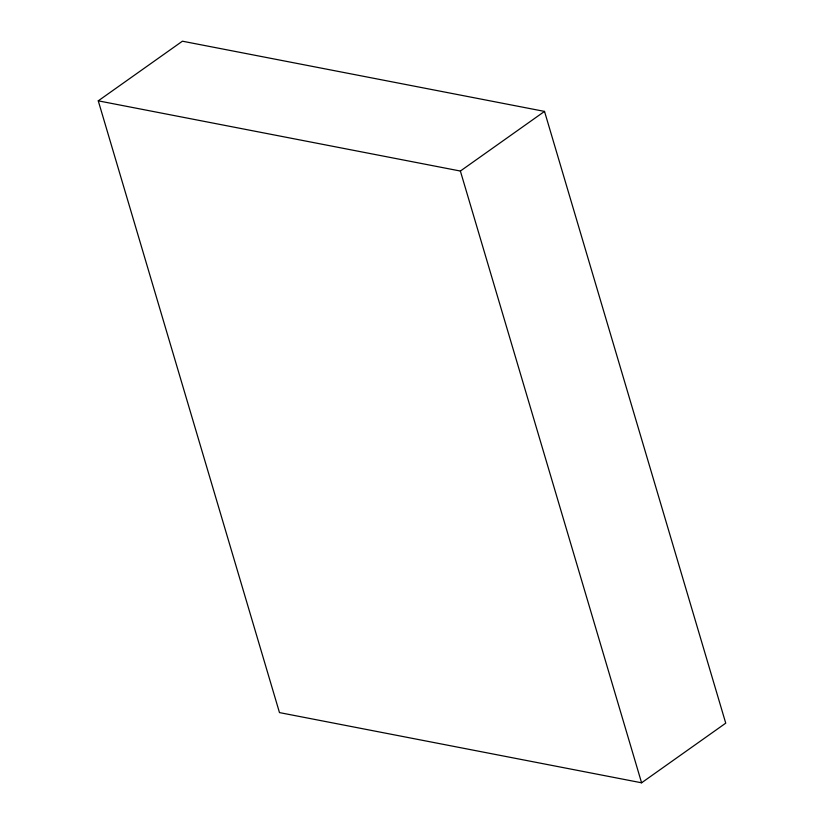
<?xml version="1.0" encoding="UTF-8"?>
<svg xmlns="http://www.w3.org/2000/svg" width="824" height="824" viewBox="0 0 824 824"><rect width="100%" height="100%" fill="white"/><g stroke="black" fill="none" stroke-linecap="round" stroke-linejoin="round"><path stroke-width="1.24" d="M98.262 100.837L182.413 41.2L544.52 111.405L725.738 723.163L641.587 782.8L279.48 712.595L98.262 100.837L460.379 171.042L544.52 111.405M460.379 171.042L641.587 782.8"/></g></svg>
